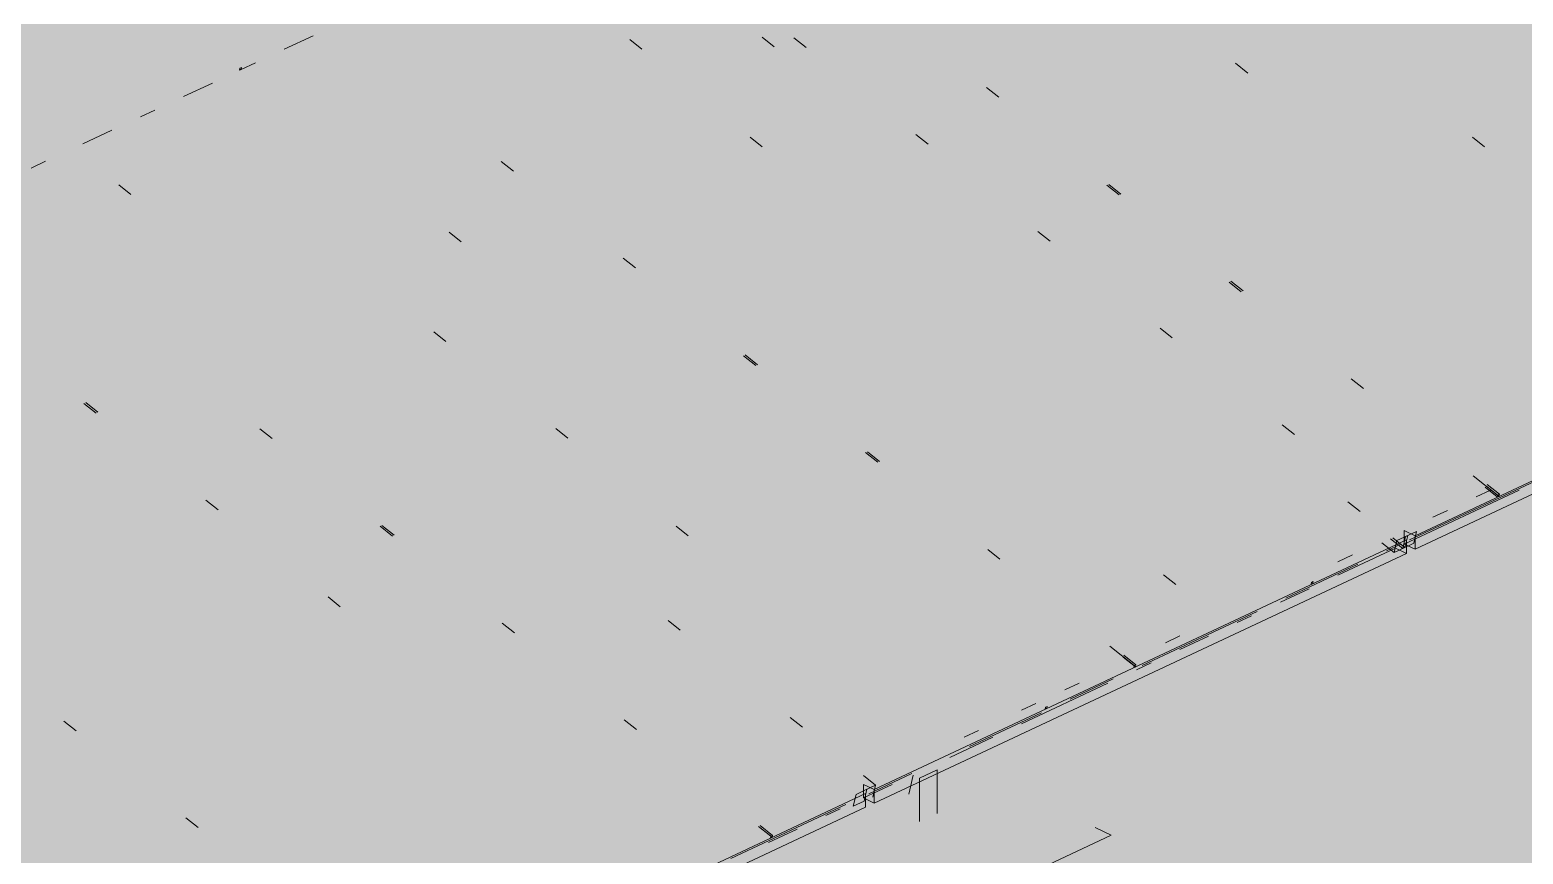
# Paper-space layout '03 3D Building and Roof' of a CAD drawing. Header units: millimetres. Extents: x 5 to 415, y 5 to 292.
# Drawn here: x 211.64 to 217.35, y 235.65 to 238.81 of the extents above; entities that cross this region are included whole.
import ezdxf

# ---------------------------------------------------------------- set-up
doc = ezdxf.new("R2010")
doc.units = ezdxf.units.MM
doc.layers.add('EXISTING', color=7, linetype='Continuous')
doc.layers.add('IMAGES', color=7, linetype='Continuous')

# ---------------------------------------------------------------- blocks, each defined once
blk = doc.blocks.new('SHEET_03')
at = {"layer": 'EXISTING', "color": 250, "lineweight": 9}
for p, q in [((212.6108, 238.7363), (212.7209, 238.788)), ((214.4394, 238.7824), (214.4861, 238.7454)), ((213.9796, 238.737), (213.9329, 238.7741)), ((214.6078, 238.7435), (214.5611, 238.7806)), ((212.4457, 238.6588), (212.5008, 238.6846)), ((216.2516, 238.6825), (216.2983, 238.6454)), ((212.4391, 238.6564), (212.4407, 238.6636)), ((212.4457, 238.6595), (212.4391, 238.6564)), ((212.4407, 238.6636), (212.4474, 238.6668)), ((212.4474, 238.6668), (212.4457, 238.6595)), ((212.2256, 238.5554), (212.3356, 238.6071)), ((215.3459, 238.5523), (215.2991, 238.5894)), ((212.0605, 238.4779), (212.1155, 238.5037)), ((211.8403, 238.3746), (211.9504, 238.4262)), ((214.3934, 238.4002), (214.4402, 238.3631)), ((215.0751, 238.3728), (215.0284, 238.4098)), ((217.2051, 238.363), (217.1584, 238.4001)), ((211.6419, 238.2814), (211.6969, 238.3072)), ((213.4877, 238.27), (213.4409, 238.3071)), ((212.0241, 238.1796), (211.9774, 238.2167)), ((215.7597, 238.2155), (215.8064, 238.1784)), ((215.8131, 238.1815), (215.7664, 238.2186)), ((215.5423, 238.002), (215.4956, 238.0391)), ((213.2884, 237.9994), (213.2417, 238.0365)), ((213.9549, 237.8993), (213.9082, 237.9363)), ((216.227, 237.8448), (216.2737, 237.8077)), ((216.2803, 237.8108), (216.2336, 237.8479)), ((216.9388, 236.8736), (218.9752, 237.8296)), ((216.9388, 236.8215), (218.9752, 237.7776)), ((213.2294, 237.6177), (213.1827, 237.6547)), ((216.0096, 237.6313), (215.9628, 237.6684)), ((214.3688, 237.5625), (214.4155, 237.5254)), ((214.4222, 237.5285), (214.3754, 237.5656)), ((216.6942, 237.474), (216.7409, 237.4369)), ((211.8441, 237.3804), (211.8908, 237.3433)), ((211.8975, 237.3464), (211.8508, 237.3835)), ((216.4768, 237.2606), (216.4301, 237.2976)), ((212.564, 237.2463), (212.5172, 237.2833)), ((213.6966, 237.2469), (213.6499, 237.284)), ((216.918, 236.8573), (217.7436, 237.2449)), ((214.836, 237.1917), (214.8827, 237.1547)), ((214.8894, 237.1578), (214.8427, 237.1949)), ((217.1614, 237.1033), (217.2549, 237.0291)), ((217.2616, 237.0323), (217.2148, 237.0693)), ((212.3113, 237.0096), (212.3581, 236.9726)), ((216.8971, 236.8411), (217.3375, 237.0478)), ((217.2274, 237.0482), (217.1723, 237.0223)), ((217.2532, 237.0219), (217.2065, 237.0589)), ((217.2599, 237.025), (217.2132, 237.0621)), ((217.2549, 237.0291), (217.2532, 237.0219)), ((217.2532, 237.0219), (217.2599, 237.025)), ((217.2616, 237.0323), (217.2549, 237.0291)), ((217.2599, 237.025), (217.2616, 237.0323)), ((216.6821, 237.0029), (216.7289, 236.9658)), ((217.0623, 236.9706), (217.0072, 236.9448)), ((212.9778, 236.9095), (213.0245, 236.8724)), ((213.0312, 236.8755), (212.9845, 236.9126)), ((214.1105, 236.9101), (214.1572, 236.8731)), ((214.8691, 235.9019), (216.9055, 236.8579)), ((216.8586, 236.8092), (216.8119, 236.8462)), ((216.8296, 236.8158), (216.8846, 236.8417)), ((216.8452, 236.8619), (216.8919, 236.8248)), ((216.9002, 236.8287), (216.8535, 236.8658)), ((216.869, 236.8546), (216.8586, 236.8092)), ((216.9107, 236.8742), (216.869, 236.8546)), ((216.9024, 236.8703), (216.8919, 236.8248)), ((216.8919, 236.8248), (216.9336, 236.8444)), ((216.8971, 236.8931), (216.8971, 236.8411)), ((216.9388, 236.8736), (216.8971, 236.8931)), ((216.8971, 236.8411), (216.9388, 236.8215)), ((216.9002, 236.8287), (216.9107, 236.8742)), ((216.9441, 236.8898), (216.9024, 236.8703)), ((216.9055, 236.8579), (216.9055, 236.8059)), ((216.9336, 236.8444), (216.9441, 236.8898)), ((216.9388, 236.8215), (216.9388, 236.8736)), ((214.8691, 235.8498), (216.9055, 236.8059)), ((215.3032, 236.821), (215.35, 236.7839)), ((216.6437, 236.7221), (216.8638, 236.8254)), ((216.6987, 236.8), (216.6437, 236.7741)), ((216.8586, 236.8092), (216.9002, 236.8287)), ((216.9055, 236.8059), (216.8638, 236.8254)), ((216.0231, 236.6869), (215.9764, 236.724)), ((216.4443, 236.635), (216.7195, 236.7642)), ((216.4235, 236.6187), (216.5336, 236.6704)), ((216.5427, 236.6948), (216.5411, 236.6875)), ((216.5411, 236.6875), (216.5477, 236.6907)), ((216.5494, 236.6979), (216.5427, 236.6948)), ((216.5477, 236.6907), (216.5494, 236.6979)), ((212.7786, 236.6389), (212.8253, 236.6018)), ((215.894, 236.3766), (216.3343, 236.5833)), ((216.2584, 236.5412), (216.3134, 236.567)), ((213.4451, 236.5387), (213.4918, 236.5017)), ((214.1267, 236.5113), (214.08, 236.5484)), ((215.7705, 236.4503), (215.8639, 236.3761)), ((216.0382, 236.4899), (215.9832, 236.464)), ((216.0382, 236.4378), (216.1483, 236.4895)), ((215.8689, 236.372), (215.8222, 236.4091)), ((215.8706, 236.3793), (215.8239, 236.4163)), ((215.8731, 236.3603), (215.9282, 236.3862)), ((215.6188, 236.2474), (215.7839, 236.3249)), ((215.8639, 236.3761), (215.8623, 236.3689)), ((215.8623, 236.3689), (215.8689, 236.372)), ((215.8706, 236.3793), (215.8639, 236.3761)), ((215.8689, 236.372), (215.8706, 236.3793)), ((215.4328, 236.1536), (215.763, 236.3087)), ((215.653, 236.309), (215.5979, 236.2832)), ((215.4879, 236.2315), (215.4328, 236.2057)), ((215.5245, 236.2168), (215.5229, 236.2095)), ((215.5229, 236.2095), (215.5295, 236.2126)), ((215.5312, 236.2199), (215.5245, 236.2168)), ((215.5295, 236.2126), (215.5312, 236.2199)), ((211.8138, 236.1269), (211.767, 236.164)), ((213.9123, 236.168), (213.959, 236.1309)), ((214.594, 236.1406), (214.5472, 236.1777)), ((215.2335, 236.0665), (215.5087, 236.1957)), ((215.1576, 236.0244), (215.3227, 236.1019)), ((215.2677, 236.1281), (215.2127, 236.1023)), ((214.8743, 235.9181), (214.8276, 235.9552)), ((214.8482, 235.8856), (215.0133, 235.9631)), ((215.0177, 235.956), (215.001, 235.8833)), ((215.0427, 235.9456), (215.1094, 235.9769)), ((215.0427, 235.9456), (215.0427, 235.7791)), ((215.1094, 235.8104), (215.1094, 235.9769)), ((212.7993, 234.9302), (214.8357, 235.8862)), ((214.7993, 235.8829), (214.7888, 235.8375)), ((214.841, 235.9025), (214.7993, 235.8829)), ((214.8274, 235.9214), (214.8274, 235.8694)), ((214.8691, 235.9019), (214.8274, 235.9214)), ((214.8274, 235.8694), (214.9375, 235.9211)), ((214.8274, 235.8694), (214.8691, 235.8498)), ((214.8305, 235.857), (214.841, 235.9025)), ((214.8743, 235.9181), (214.8326, 235.8986)), ((214.8357, 235.8862), (214.8357, 235.8342)), ((214.8638, 235.8727), (214.8743, 235.9181)), ((214.8691, 235.8498), (214.8691, 235.9019)), ((212.7993, 234.8781), (214.8357, 235.8342)), ((214.3195, 235.6374), (214.7599, 235.8441)), ((214.684, 235.8021), (214.739, 235.8279)), ((214.7888, 235.8375), (214.8305, 235.857)), ((212.281, 235.7562), (212.2343, 235.7933)), ((214.4263, 235.7602), (214.473, 235.7231)), ((214.478, 235.719), (214.4313, 235.756)), ((214.4797, 235.7262), (214.4329, 235.7633)), ((215.7761, 235.7272), (215.715, 235.7559)), ((214.4638, 235.6987), (214.5739, 235.7504)), ((214.473, 235.7231), (214.4713, 235.7158)), ((214.4713, 235.7158), (214.478, 235.719)), ((214.4797, 235.7262), (214.473, 235.7231)), ((214.478, 235.719), (214.4797, 235.7262)), ((215.0427, 235.3828), (215.7761, 235.7272))]:
    blk.add_line(p, q, dxfattribs=at)
at = {"layer": 'IMAGES', "color": 7}
for points in [[(209.8269, 238.6667), (212.1598, 238.6667), (209.8269, 238.8333), (212.1598, 238.8333)], [(212.1598, 238.6667), (212.4931, 238.6667), (212.1598, 238.8333), (212.4931, 238.8333)], [(212.4931, 238.6667), (212.6597, 238.6667), (212.4931, 238.8333), (212.6597, 238.8333)], [(212.6597, 238.6667), (212.8264, 238.6667), (212.6597, 238.8333), (212.8264, 238.8333)], [(212.8264, 238.6667), (213.3263, 238.6667), (212.8264, 238.8333), (213.3263, 238.8333)], [(213.3263, 238.6667), (213.4929, 238.6667), (213.3263, 238.8333), (213.4929, 238.8333)], [(213.4929, 238.6667), (214.9926, 238.6667), (213.4929, 238.8333), (214.9926, 238.8333)], [(214.9926, 238.6667), (215.1593, 238.6667), (214.9926, 238.8333), (215.1593, 238.8333)], [(215.1593, 238.6667), (217.6588, 238.6667), (215.1593, 238.8333), (217.6588, 238.8333)], [(209.4937, 238.5), (211.6599, 238.5), (209.4937, 238.6667), (211.6599, 238.6667)], [(211.6599, 238.5), (211.8266, 238.5), (211.6599, 238.6667), (211.8266, 238.6667)], [(211.8266, 238.5), (211.9932, 238.5), (211.8266, 238.6667), (211.9932, 238.6667)], [(211.9932, 238.5), (212.1598, 238.5), (211.9932, 238.6667), (212.1598, 238.6667)], [(212.1598, 238.5), (212.3265, 238.5), (212.1598, 238.6667), (212.3265, 238.6667)], [(212.3265, 238.5), (212.4931, 238.5), (212.3265, 238.6667), (212.4931, 238.6667)], [(212.4931, 238.5), (214.4927, 238.5), (212.4931, 238.6667), (214.4927, 238.6667)], [(214.4927, 238.5), (214.6594, 238.5), (214.4927, 238.6667), (214.6594, 238.6667)], [(214.6594, 238.5), (214.826, 238.5), (214.6594, 238.6667), (214.826, 238.6667)], [(214.826, 238.5), (214.9926, 238.5), (214.826, 238.6667), (214.9926, 238.6667)], [(214.9926, 238.5), (215.6592, 238.5), (214.9926, 238.6667), (215.6592, 238.6667)], [(215.6592, 238.5), (215.8258, 238.5), (215.6592, 238.6667), (215.8258, 238.6667)], [(215.8258, 238.5), (216.3257, 238.5), (215.8258, 238.6667), (216.3257, 238.6667)], [(216.3257, 238.5), (216.4924, 238.5), (216.3257, 238.6667), (216.4924, 238.6667)], [(216.4924, 238.5), (216.8256, 238.5), (216.4924, 238.6667), (216.8256, 238.6667)], [(216.8256, 238.5), (216.9923, 238.5), (216.8256, 238.6667), (216.9923, 238.6667)], [(216.9923, 238.5), (217.8254, 238.5), (216.9923, 238.6667), (217.8254, 238.6667)], [(211.4933, 238.3333), (211.6599, 238.3333), (211.4933, 238.5), (211.6599, 238.5)], [(211.6599, 238.3333), (211.9932, 238.3333), (211.6599, 238.5), (211.9932, 238.5)], [(211.9932, 238.3333), (212.1598, 238.3333), (211.9932, 238.5), (212.1598, 238.5)], [(212.1598, 238.3333), (213.1596, 238.3333), (212.1598, 238.5), (213.1596, 238.5)], [(213.1596, 238.3333), (213.3263, 238.3333), (213.1596, 238.5), (213.3263, 238.5)], [(213.3263, 238.3333), (213.8262, 238.3333), (213.3263, 238.5), (213.8262, 238.5)], [(213.8262, 238.3333), (213.9928, 238.3333), (213.8262, 238.5), (213.9928, 238.5)], [(213.9928, 238.3333), (215.4925, 238.3333), (213.9928, 238.5), (215.4925, 238.5)], [(215.4925, 238.3333), (215.6592, 238.3333), (215.4925, 238.5), (215.6592, 238.5)], [(215.6592, 238.3333), (217.4922, 238.3333), (215.6592, 238.5), (217.4922, 238.5)], [(211.4933, 238.1667), (211.6599, 238.1667), (211.4933, 238.3333), (211.6599, 238.3333)], [(211.6599, 238.1667), (211.9932, 238.1667), (211.6599, 238.3333), (211.9932, 238.3333)], [(211.9932, 238.1667), (212.4931, 238.1667), (211.9932, 238.3333), (212.4931, 238.3333)], [(212.4931, 238.1667), (214.9926, 238.1667), (212.4931, 238.3333), (214.9926, 238.3333)], [(214.9926, 238.1667), (215.3259, 238.1667), (214.9926, 238.3333), (215.3259, 238.3333)], [(215.3259, 238.1667), (216.1591, 238.1667), (215.3259, 238.3333), (216.1591, 238.3333)], [(216.1591, 238.1667), (216.3257, 238.1667), (216.1591, 238.3333), (216.3257, 238.3333)], [(216.3257, 238.1667), (217.3255, 238.1667), (216.3257, 238.3333), (217.3255, 238.3333)], [(217.3255, 238), (217.4922, 238), (217.3255, 238.3333), (217.4922, 238.3333)], [(211.3266, 238), (211.9932, 238), (211.3266, 238.1667), (211.9932, 238.1667)], [(211.9932, 238), (212.1598, 238), (211.9932, 238.1667), (212.1598, 238.1667)], [(212.1598, 238), (212.3265, 238), (212.1598, 238.1667), (212.3265, 238.1667)], [(212.3265, 238), (212.4931, 238), (212.3265, 238.1667), (212.4931, 238.1667)], [(212.4931, 238), (213.6595, 238), (212.4931, 238.1667), (213.6595, 238.1667)], [(213.6595, 238), (213.8262, 238), (213.6595, 238.1667), (213.8262, 238.1667)], [(213.8262, 238), (217.3255, 238), (213.8262, 238.1667), (217.3255, 238.1667)], [(210.9934, 237.8333), (211.9932, 237.8333), (210.9934, 238), (211.9932, 238)], [(211.9932, 237.8333), (212.3265, 237.8333), (211.9932, 238), (212.3265, 238)], [(212.3265, 237.8333), (212.4931, 237.8333), (212.3265, 238), (212.4931, 238)], [(212.4931, 237.8333), (212.993, 237.8333), (212.4931, 238), (212.993, 238)], [(212.993, 237.8333), (215.4925, 237.8333), (212.993, 238), (215.4925, 238)], [(215.4925, 237.8333), (215.6592, 237.8333), (215.4925, 238), (215.6592, 238)], [(215.6592, 237.8333), (215.9924, 237.8333), (215.6592, 238), (215.9924, 238)], [(215.9924, 237.8333), (216.1591, 237.8333), (215.9924, 238), (216.1591, 238)], [(216.1591, 237.8333), (218.6586, 237.8333), (216.1591, 238), (218.6586, 238)], [(210.6601, 237.6667), (211.8266, 237.6667), (210.6601, 237.8333), (211.8266, 237.8333)], [(211.8266, 237.6667), (211.9932, 237.6667), (211.8266, 237.8333), (211.9932, 237.8333)], [(211.9932, 237.6667), (212.3265, 237.6667), (211.9932, 237.8333), (212.3265, 237.8333)], [(212.3265, 237.6667), (212.8264, 237.6667), (212.3265, 237.8333), (212.8264, 237.8333)], [(212.8264, 237.6667), (214.1595, 237.6667), (212.8264, 237.8333), (214.1595, 237.8333)], [(214.1595, 237.6667), (214.3261, 237.6667), (214.1595, 237.8333), (214.3261, 237.8333)], [(214.3261, 237.6667), (214.6594, 237.6667), (214.3261, 237.8333), (214.6594, 237.8333)], [(214.6594, 237.6667), (214.826, 237.6667), (214.6594, 237.8333), (214.826, 237.8333)], [(214.826, 237.6667), (215.6592, 237.6667), (214.826, 237.8333), (215.6592, 237.8333)], [(215.6592, 237.6667), (215.8258, 237.6667), (215.6592, 237.8333), (215.8258, 237.8333)], [(215.8258, 237.6667), (215.9924, 237.6667), (215.8258, 237.8333), (215.9924, 237.8333)], [(215.9924, 237.6667), (217.8254, 237.6667), (215.9924, 237.8333), (217.8254, 237.8333)], [(211.16, 237.5), (212.4931, 237.5), (211.16, 237.6667), (212.4931, 237.6667)], [(212.4931, 237.5), (212.8264, 237.5), (212.4931, 237.6667), (212.8264, 237.6667)], [(212.8264, 237.5), (212.993, 237.5), (212.8264, 237.6667), (212.993, 237.6667)], [(212.993, 237.5), (213.1596, 237.5), (212.993, 237.6667), (213.1596, 237.6667)], [(213.1596, 237.3333), (213.3263, 237.3333), (213.1596, 237.6667), (213.3263, 237.6667)], [(213.3263, 237.3333), (213.4929, 237.3333), (213.3263, 237.6667), (213.4929, 237.6667)], [(213.4929, 237.5), (215.9924, 237.5), (213.4929, 237.6667), (215.9924, 237.6667)], [(215.9924, 237.5), (216.1591, 237.5), (215.9924, 237.6667), (216.1591, 237.6667)], [(216.1591, 237.5), (216.9923, 237.5), (216.1591, 237.6667), (216.9923, 237.6667)], [(216.9923, 237.5), (217.1589, 237.5), (216.9923, 237.6667), (217.1589, 237.6667)], [(217.1589, 237.5), (217.6588, 237.5), (217.1589, 237.6667), (217.6588, 237.6667)], [(210.3268, 237.3333), (212.8264, 237.3333), (210.3268, 237.5), (212.8264, 237.5)], [(212.8264, 237.3333), (213.1596, 237.3333), (212.8264, 237.5), (213.1596, 237.5)], [(213.4929, 237.3333), (215.1593, 237.3333), (213.4929, 237.5), (215.1593, 237.5)], [(215.1593, 237.1667), (215.3259, 237.1667), (215.1593, 237.5), (215.3259, 237.5)], [(215.3259, 237.3333), (216.1591, 237.3333), (215.3259, 237.5), (216.1591, 237.5)], [(216.1591, 237.3333), (216.3257, 237.3333), (216.1591, 237.5), (216.3257, 237.5)], [(216.3257, 237.3333), (216.8256, 237.3333), (216.3257, 237.5), (216.8256, 237.5)], [(216.8256, 237.1667), (216.9923, 237.1667), (216.8256, 237.5), (216.9923, 237.5)], [(216.9923, 237.3333), (217.8254, 237.3333), (216.9923, 237.5), (217.8254, 237.5)], [(209.6603, 237.1667), (212.8264, 237.1667), (209.6603, 237.3333), (212.8264, 237.3333)], [(212.8264, 237.1667), (212.993, 237.1667), (212.8264, 237.3333), (212.993, 237.3333)], [(212.993, 237.1667), (213.1596, 237.1667), (212.993, 237.3333), (213.1596, 237.3333)], [(213.1596, 237), (213.3263, 237), (213.1596, 237.3333), (213.3263, 237.3333)], [(213.3263, 237.1667), (213.4929, 237.1667), (213.3263, 237.3333), (213.4929, 237.3333)], [(213.4929, 237.1667), (213.6595, 237.1667), (213.4929, 237.3333), (213.6595, 237.3333)], [(213.6595, 237.1667), (215.1593, 237.1667), (213.6595, 237.3333), (215.1593, 237.3333)], [(215.3259, 237.1667), (216.3257, 237.1667), (215.3259, 237.3333), (216.3257, 237.3333)], [(216.3257, 237.1667), (216.4924, 237.1667), (216.3257, 237.3333), (216.4924, 237.3333)], [(216.4924, 237.1667), (216.8256, 237.1667), (216.4924, 237.3333), (216.8256, 237.3333)], [(216.9923, 237.1667), (217.4922, 237.1667), (216.9923, 237.3333), (217.4922, 237.3333)], [(210.6601, 237), (211.9932, 237), (210.6601, 237.1667), (211.9932, 237.1667)], [(211.9932, 237), (212.1598, 237), (211.9932, 237.1667), (212.1598, 237.1667)], [(212.1598, 237), (212.6597, 237), (212.1598, 237.1667), (212.6597, 237.1667)], [(212.6597, 237), (212.8264, 237), (212.6597, 237.1667), (212.8264, 237.1667)], [(212.8264, 237), (213.1596, 237), (212.8264, 237.1667), (213.1596, 237.1667)], [(213.3263, 236.8333), (213.4929, 236.8333), (213.3263, 237.1667), (213.4929, 237.1667)], [(213.4929, 236.8333), (213.8262, 236.8333), (213.4929, 237.1667), (213.8262, 237.1667)], [(213.8262, 237), (214.9926, 237), (213.8262, 237.1667), (214.9926, 237.1667)], [(214.9926, 237), (215.1593, 237), (214.9926, 237.1667), (215.1593, 237.1667)], [(215.1593, 237), (216.4924, 237), (215.1593, 237.1667), (216.4924, 237.1667)], [(216.4924, 237), (216.659, 237), (216.4924, 237.1667), (216.659, 237.1667)], [(216.659, 237), (217.3255, 237), (216.659, 237.1667), (217.3255, 237.1667)], [(217.3255, 237), (217.6588, 237), (217.3255, 237.1667), (217.6588, 237.1667)], [(211.3266, 236.8333), (212.4931, 236.8333), (211.3266, 237), (212.4931, 237)], [(212.4931, 236.8333), (212.6597, 236.8333), (212.4931, 237), (212.6597, 237)], [(212.6597, 236.8333), (213.3263, 236.8333), (212.6597, 237), (213.3263, 237)], [(213.8262, 236.8333), (215.6592, 236.8333), (213.8262, 237), (215.6592, 237)], [(215.6592, 236.8333), (215.8258, 236.8333), (215.6592, 237), (215.8258, 237)], [(215.8258, 236.8333), (216.8256, 236.8333), (215.8258, 237), (216.8256, 237)], [(216.8256, 236.8333), (217.1589, 236.8333), (216.8256, 237), (217.1589, 237)], [(217.1589, 236.8333), (217.3255, 236.8333), (217.1589, 237), (217.3255, 237)], [(217.3255, 236.8333), (217.4922, 236.8333), (217.3255, 237), (217.4922, 237)], [(211.16, 236.6667), (212.993, 236.6667), (211.16, 236.8333), (212.993, 236.8333)], [(212.993, 236.6667), (213.1596, 236.6667), (212.993, 236.8333), (213.1596, 236.8333)], [(213.1596, 236.6667), (213.4929, 236.6667), (213.1596, 236.8333), (213.4929, 236.8333)], [(213.4929, 236.6667), (213.6595, 236.6667), (213.4929, 236.8333), (213.6595, 236.8333)], [(213.6595, 236.6667), (214.1595, 236.6667), (213.6595, 236.8333), (214.1595, 236.8333)], [(214.1595, 236.6667), (214.6594, 236.6667), (214.1595, 236.8333), (214.6594, 236.8333)], [(214.6594, 236.6667), (214.9926, 236.6667), (214.6594, 236.8333), (214.9926, 236.8333)], [(214.9926, 236.6667), (216.4924, 236.6667), (214.9926, 236.8333), (216.4924, 236.8333)], [(216.4924, 236.6667), (216.8256, 236.6667), (216.4924, 236.8333), (216.8256, 236.8333)], [(216.8256, 236.6667), (216.9923, 236.6667), (216.8256, 236.8333), (216.9923, 236.8333)], [(216.9923, 236.6667), (217.1589, 236.6667), (216.9923, 236.8333), (217.1589, 236.8333)], [(217.1589, 236.6667), (217.3255, 236.6667), (217.1589, 236.8333), (217.3255, 236.8333)], [(217.3255, 236.6667), (217.4922, 236.6667), (217.3255, 236.8333), (217.4922, 236.8333)], [(210.8267, 236.5), (211.6599, 236.5), (210.8267, 236.6667), (211.6599, 236.6667)], [(211.6599, 236.5), (211.8266, 236.5), (211.6599, 236.6667), (211.8266, 236.6667)], [(211.8266, 236.5), (213.6595, 236.5), (211.8266, 236.6667), (213.6595, 236.6667)], [(213.6595, 236.5), (213.8262, 236.5), (213.6595, 236.6667), (213.8262, 236.6667)], [(213.8262, 236.5), (213.9928, 236.5), (213.8262, 236.6667), (213.9928, 236.6667)], [(213.9928, 236.5), (214.1595, 236.5), (213.9928, 236.6667), (214.1595, 236.6667)], [(214.1595, 236.5), (214.3261, 236.5), (214.1595, 236.6667), (214.3261, 236.6667)], [(214.3261, 236.5), (215.9924, 236.5), (214.3261, 236.6667), (215.9924, 236.6667)], [(215.9924, 236.5), (216.1591, 236.5), (215.9924, 236.6667), (216.1591, 236.6667)], [(216.1591, 236.5), (216.4924, 236.5), (216.1591, 236.6667), (216.4924, 236.6667)], [(216.4924, 236.5), (216.659, 236.5), (216.4924, 236.6667), (216.659, 236.6667)], [(216.659, 236.5), (216.8256, 236.5), (216.659, 236.6667), (216.8256, 236.6667)], [(216.8256, 236.5), (216.9923, 236.5), (216.8256, 236.6667), (216.9923, 236.6667)], [(216.9923, 236.5), (217.1589, 236.5), (216.9923, 236.6667), (217.1589, 236.6667)], [(217.1589, 236.5), (217.3255, 236.5), (217.1589, 236.6667), (217.3255, 236.6667)], [(217.3255, 236.5), (219.9917, 236.5), (217.3255, 236.6667), (219.9917, 236.6667)], [(209.327, 236.3333), (212.8264, 236.3333), (209.327, 236.5), (212.8264, 236.5)], [(212.8264, 236.3333), (212.993, 236.3333), (212.8264, 236.5), (212.993, 236.5)], [(212.993, 236.3333), (213.4929, 236.3333), (212.993, 236.5), (213.4929, 236.5)], [(213.4929, 236.3333), (213.6595, 236.3333), (213.4929, 236.5), (213.6595, 236.5)], [(213.6595, 236.3333), (213.9928, 236.3333), (213.6595, 236.5), (213.9928, 236.5)], [(213.9928, 236.3333), (214.1595, 236.3333), (213.9928, 236.5), (214.1595, 236.5)], [(214.1595, 236.3333), (214.6594, 236.3333), (214.1595, 236.5), (214.6594, 236.5)], [(214.6594, 236.3333), (215.1593, 236.3333), (214.6594, 236.5), (215.1593, 236.5)], [(215.1593, 236.3333), (215.3259, 236.3333), (215.1593, 236.5), (215.3259, 236.5)], [(215.3259, 236.3333), (215.8258, 236.3333), (215.3259, 236.5), (215.8258, 236.5)], [(215.8258, 236.3333), (216.1591, 236.3333), (215.8258, 236.5), (216.1591, 236.5)], [(216.1591, 236.3333), (216.3257, 236.3333), (216.1591, 236.5), (216.3257, 236.5)], [(216.3257, 236.3333), (216.4924, 236.3333), (216.3257, 236.5), (216.4924, 236.5)], [(216.4924, 236.3333), (216.659, 236.3333), (216.4924, 236.5), (216.659, 236.5)], [(216.659, 236.3333), (216.8256, 236.3333), (216.659, 236.5), (216.8256, 236.5)], [(216.8256, 236.3333), (216.9923, 236.3333), (216.8256, 236.5), (216.9923, 236.5)], [(216.9923, 236.3333), (219.6584, 236.3333), (216.9923, 236.5), (219.6584, 236.5)], [(211.4933, 236.1667), (211.6599, 236.1667), (211.4933, 236.3333), (211.6599, 236.3333)], [(211.6599, 236.1667), (212.1598, 236.1667), (211.6599, 236.3333), (212.1598, 236.3333)], [(212.1598, 236.1667), (212.3265, 236.1667), (212.1598, 236.3333), (212.3265, 236.3333)], [(212.3265, 236.1667), (214.1595, 236.1667), (212.3265, 236.3333), (214.1595, 236.3333)], [(214.1595, 236.1667), (214.4927, 236.1667), (214.1595, 236.3333), (214.4927, 236.3333)], [(214.4927, 236.1667), (214.6594, 236.1667), (214.4927, 236.3333), (214.6594, 236.3333)], [(214.6594, 236.1667), (214.826, 236.1667), (214.6594, 236.3333), (214.826, 236.3333)], [(214.826, 236.1667), (215.3259, 236.1667), (214.826, 236.3333), (215.3259, 236.3333)], [(215.3259, 236.1667), (215.6592, 236.1667), (215.3259, 236.3333), (215.6592, 236.3333)], [(215.6592, 236.1667), (215.8258, 236.1667), (215.6592, 236.3333), (215.8258, 236.3333)], [(215.8258, 236.1667), (215.9924, 236.1667), (215.8258, 236.3333), (215.9924, 236.3333)], [(215.9924, 236.1667), (216.1591, 236.1667), (215.9924, 236.3333), (216.1591, 236.3333)], [(216.1591, 236.1667), (216.659, 236.1667), (216.1591, 236.3333), (216.659, 236.3333)], [(216.659, 236.1667), (219.4918, 236.1667), (216.659, 236.3333), (219.4918, 236.3333)], [(211.3266, 236), (213.3263, 236), (211.3266, 236.1667), (213.3263, 236.1667)], [(213.3263, 236), (213.4929, 236), (213.3263, 236.1667), (213.4929, 236.1667)], [(213.4929, 236), (213.9928, 236), (213.4929, 236.1667), (213.9928, 236.1667)], [(213.9928, 236), (214.1595, 236), (213.9928, 236.1667), (214.1595, 236.1667)], [(214.1595, 236), (214.4927, 236), (214.1595, 236.1667), (214.4927, 236.1667)], [(214.4927, 236), (214.826, 236), (214.4927, 236.1667), (214.826, 236.1667)], [(214.826, 236), (214.9926, 236), (214.826, 236.1667), (214.9926, 236.1667)], [(214.9926, 236), (215.1593, 236), (214.9926, 236.1667), (215.1593, 236.1667)], [(215.1593, 236), (215.3259, 236), (215.1593, 236.1667), (215.3259, 236.1667)], [(215.3259, 236), (215.4925, 236), (215.3259, 236.1667), (215.4925, 236.1667)], [(215.4925, 236), (215.6592, 236), (215.4925, 236.1667), (215.6592, 236.1667)], [(215.6592, 236), (215.8258, 236), (215.6592, 236.1667), (215.8258, 236.1667)], [(215.8258, 236), (216.1591, 236), (215.8258, 236.1667), (216.1591, 236.1667)], [(216.1591, 236), (219.1585, 236), (216.1591, 236.1667), (219.1585, 236.1667)], [(211.4933, 235.6667), (211.6599, 235.6667), (211.4933, 236), (211.6599, 236)], [(211.6599, 235.8333), (211.9932, 235.8333), (211.6599, 236), (211.9932, 236)], [(211.9932, 235.8333), (212.1598, 235.8333), (211.9932, 236), (212.1598, 236)], [(212.1598, 235.8333), (214.6594, 235.8333), (212.1598, 236), (214.6594, 236)], [(214.6594, 235.8333), (214.826, 235.8333), (214.6594, 236), (214.826, 236)], [(214.826, 235.8333), (214.9926, 235.8333), (214.826, 236), (214.9926, 236)], [(214.9926, 235.6667), (215.1593, 235.6667), (214.9926, 236), (215.1593, 236)], [(215.1593, 235.8333), (215.3259, 235.8333), (215.1593, 236), (215.3259, 236)], [(215.3259, 235.8333), (215.4925, 235.8333), (215.3259, 236), (215.4925, 236)], [(215.4925, 235.8333), (215.6592, 235.8333), (215.4925, 236), (215.6592, 236)], [(215.6592, 235.8333), (215.8258, 235.8333), (215.6592, 236), (215.8258, 236)], [(215.8258, 235.8333), (215.9924, 235.8333), (215.8258, 236), (215.9924, 236)], [(215.9924, 235.8333), (218.6586, 235.8333), (215.9924, 236), (218.6586, 236)], [(211.6599, 235.6667), (211.8266, 235.6667), (211.6599, 235.8333), (211.8266, 235.8333)], [(211.8266, 235.6667), (213.8262, 235.6667), (211.8266, 235.8333), (213.8262, 235.8333)], [(213.8262, 235.6667), (213.9928, 235.6667), (213.8262, 235.8333), (213.9928, 235.8333)], [(213.9928, 235.6667), (214.3261, 235.6667), (213.9928, 235.8333), (214.3261, 235.8333)], [(214.3261, 235.6667), (214.6594, 235.6667), (214.3261, 235.8333), (214.6594, 235.8333)], [(214.6594, 235.6667), (214.9926, 235.6667), (214.6594, 235.8333), (214.9926, 235.8333)], [(215.1593, 235.6667), (215.6592, 235.6667), (215.1593, 235.8333), (215.6592, 235.8333)], [(215.6592, 235.6667), (215.8258, 235.6667), (215.6592, 235.8333), (215.8258, 235.8333)], [(215.8258, 235.5), (215.9924, 235.5), (215.8258, 235.8333), (215.9924, 235.8333)], [(215.9924, 235.5), (216.1591, 235.5), (215.9924, 235.8333), (216.1591, 235.8333)], [(216.1591, 235.6667), (218.3253, 235.6667), (216.1591, 235.8333), (218.3253, 235.8333)], [(211.4933, 235.5), (212.993, 235.5), (211.4933, 235.6667), (212.993, 235.6667)], [(212.993, 235.5), (213.1596, 235.5), (212.993, 235.6667), (213.1596, 235.6667)], [(213.1596, 235.5), (214.1595, 235.5), (213.1596, 235.6667), (214.1595, 235.6667)], [(214.1595, 235.5), (214.3261, 235.5), (214.1595, 235.6667), (214.3261, 235.6667)], [(214.3261, 235.5), (214.4927, 235.5), (214.3261, 235.6667), (214.4927, 235.6667)], [(214.4927, 235.5), (215.8258, 235.5), (214.4927, 235.6667), (215.8258, 235.6667)], [(216.1591, 235.5), (217.9921, 235.5), (216.1591, 235.6667), (217.9921, 235.6667)]]:
    blk.add_solid(points, dxfattribs=at)

psp = doc.layouts.new('03 3D Building and Roof')

# ---------------------------------------------------------------- block references
psp.add_blockref('SHEET_03', (0, 0))

doc.saveas('drawing.dxf')
